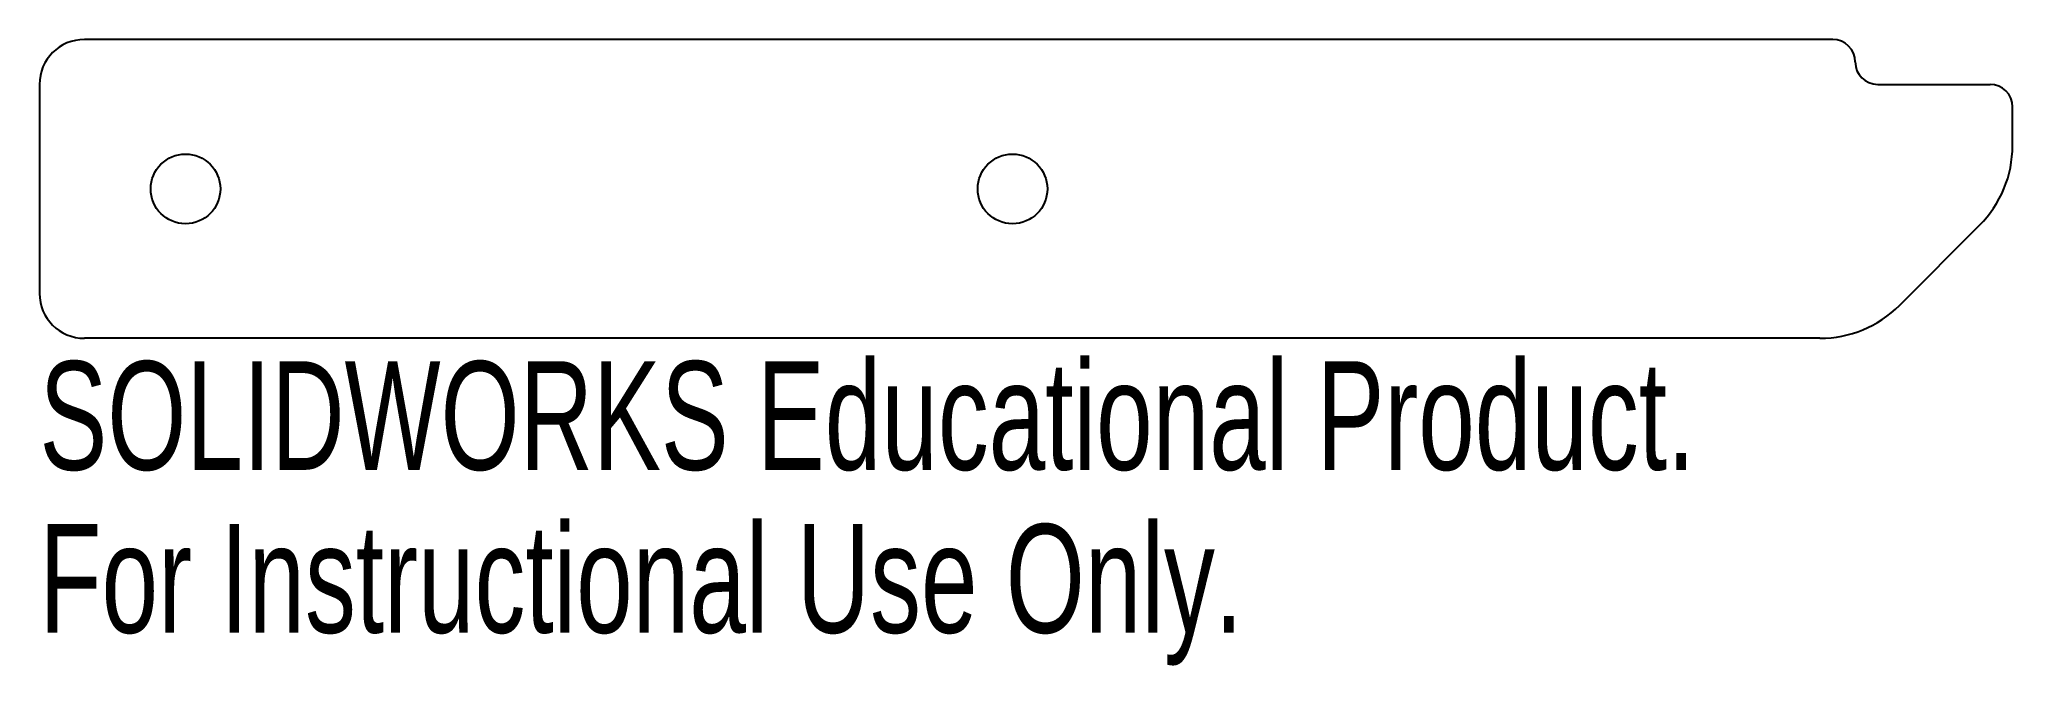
# Model space of a CAD drawing. Header units: millimetres. Extents: x -51.8 to 36, y -21.2 to 6.7.
import ezdxf

# ---------------------------------------------------------------- set-up
doc = ezdxf.new("R2010")
doc.units = ezdxf.units.MM
doc.styles.add('SLDTEXTSTYLE0', font='TXT', dxfattribs={"width": 0.7})

msp = doc.modelspace()

# ---------------------------------------------------------------- linework, layer by layer
at = {"color": 7, "linetype": 'Continuous', "lineweight": 25}
for p, q in [((28, 6.65), (-49.8, 6.65)), ((-51.8, 4.65), (-51.8, -4.65)), ((30, 4.65), (35, 4.65)), ((36, 1.921), (36, 3.65)), ((30.964, -5.186), (34.536, -1.614)), ((27.429, -6.65), (-49.8, -6.65))]:
    msp.add_line(p, q, dxfattribs=at)
for centre in [(-45.3, 0), (-8.5, 0)]:
    msp.add_circle(centre, 1.55, dxfattribs=at)
for centre, radius, start, end in [((-49.8, 4.65), 2, 90, 180), ((28, 5.65), 1, 0, 90), ((30, 5.65), 1, 180, 270), ((35, 3.65), 1, 0, 90), ((31, 1.921), 5, 315, 0), ((-49.8, -4.65), 2, 180, 270), ((27.429, -1.65), 5, 270, 315)]:
    msp.add_arc(centre, radius, start, end, dxfattribs=at)

# ---------------------------------------------------------------- texts
at = {"color": 7, "linetype": 'Continuous', "char_height": 4.83362, "attachment_point": 1, "style": 'SLDTEXTSTYLE0'}
for s, insert in [('SOLIDWORKS Educational Product.', (-51.8, -7.67)), ('For Instructional Use Only.', (-51.8, -14.92))]:
    msp.add_mtext(s, dxfattribs=dict(at, insert=insert))

doc.saveas('drawing.dxf')
